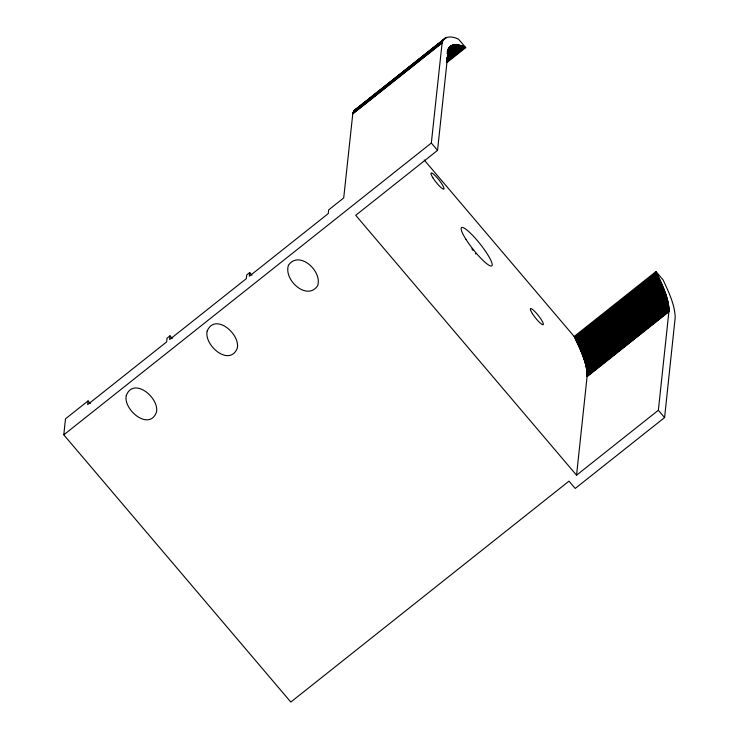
<?xml version="1.0" encoding="UTF-8"?>
<svg xmlns="http://www.w3.org/2000/svg" width="739" height="739" viewBox="0 0 739 739"><rect width="100%" height="100%" fill="white"/><g stroke="black" fill="none" stroke-linecap="round" stroke-linejoin="round"><path stroke-width="1.11" d="M446.846 62.612L465.727 47.619C460.129 43.989 448.37 42.363 448.074 51.841L437.543 150.359L355.736 215.308L576.549 475.195L587.08 376.678C587.32 362.332 579.995 349.187 574.175 336.504L424.204 159.993M576.549 475.195L658.366 410.247L668.887 311.729C669.128 297.383 661.802 284.238 655.983 271.555L574.175 336.504M90.297 403.559L88.052 400.917L65.494 418.828L63.785 434.837L290.815 702.05L569.002 481.135L575.219 488.451L664.583 417.572L675.215 317.345C674.698 304.099 668.564 291.877 663.169 280.026L655.983 271.555M88.052 400.917L87.655 404.612L166.608 341.926L167.005 338.24L170.016 335.848L172.252 338.49M170.016 335.848L169.619 339.543L246.318 278.649L246.715 274.954L249.717 272.571L251.962 275.204M249.717 272.571L249.32 276.266L328.273 213.58L328.67 209.885L343.709 197.95L352.771 113.898L354.351 110.342L357.186 108.337M63.785 434.837L431.327 143.043L442.098 42.982C443.372 35.056 453.284 36.35 458.54 39.195L465.727 47.619M354.535 110.111L445.691 37.772M354.175 110.573L446.227 37.523M353.833 111.081L446.513 37.412M353.685 111.358L444.102 39.472M353.538 111.635L442.864 40.719M353.399 111.931L442.735 41.005M353.279 112.226L442.606 41.31M353.159 112.54L442.485 41.624M353.048 112.864L442.375 41.947M352.946 113.206L442.273 42.28M352.854 113.547L442.181 42.631M352.771 113.898L442.098 42.982M448.527 47.869L451.464 45.578M449.007 47.592L451.954 45.328M448.619 48.072L452.49 45.116M449.164 47.878L452.767 45.024M447.945 49.153L453.34 44.876M448.25 49.097L453.644 44.811M448.555 49.051L453.949 44.765M447.973 49.725L454.263 44.728M448.296 49.698L454.596 44.7M448.628 49.679L454.928 44.682M447.178 51.102L455.261 44.673M447.52 51.102L455.612 44.682M447.88 51.111L455.972 44.691M447.344 51.85L456.332 44.719M447.714 51.887L456.702 44.746M447.197 52.645L457.081 44.793M447.585 52.7L457.469 44.848M447.077 53.485L457.866 44.913M447.483 53.559L458.272 44.996M447.889 53.642L458.679 45.079M447.409 54.455L459.095 45.171M447.834 54.566L459.519 45.282M447.372 55.397L459.954 45.402M447.806 55.517L460.397 45.532M447.363 56.376L460.84 45.67M447.816 56.524L461.302 45.818M446.476 58.113L461.764 45.975M446.947 58.279L462.235 46.151M446.532 59.175L462.706 46.326M447.012 59.36L463.196 46.52M446.605 60.275L463.686 46.714M447.104 60.487L464.184 46.926M446.707 61.42L464.692 47.148M446.328 62.372L465.2 47.379M574.628 337.4L656.435 272.451M575.071 338.296L656.879 273.347M575.505 339.183L657.313 274.234M575.93 340.06L657.738 275.111M576.355 340.938L658.163 275.989M576.762 341.797L658.578 276.848M577.168 342.656L658.976 277.707M577.565 343.506L659.373 278.557M577.953 344.356L659.77 279.407M578.341 345.187L660.149 280.238M578.711 346.018L660.518 281.069M579.08 346.84L660.888 281.892M579.441 347.653L661.248 282.704M579.792 348.457L661.599 283.508M580.133 349.261L661.941 284.312M580.466 350.046L662.273 285.097M580.799 350.831L662.606 285.882M581.113 351.607L662.92 286.658M581.427 352.374L663.234 287.425M581.732 353.131L663.539 288.182M582.027 353.879L663.834 288.931M582.314 354.628L664.121 289.679M582.591 355.357L664.398 290.409M582.859 356.087L664.666 291.138M583.126 356.798L664.934 291.85M583.376 357.51L665.183 292.561M583.625 358.212L665.433 293.263M583.865 358.905L665.673 293.956M584.096 359.588L665.904 294.639M584.318 360.262L666.125 295.314M584.531 360.928L666.338 295.979M584.734 361.583L666.541 296.635M584.937 362.23L666.744 297.281M585.122 362.877L666.929 297.928M585.306 363.505L667.114 298.556M585.482 364.124L667.289 299.175M585.639 364.743L667.446 299.794M585.796 365.343L667.603 300.394M585.944 365.944L667.751 300.995M586.082 366.526L667.899 301.577M586.221 367.107L668.028 302.159M586.341 367.671L668.148 302.722M586.452 368.234L668.259 303.286M586.563 368.779L668.37 303.831M586.655 369.324L668.472 304.376M586.748 369.851L668.555 304.902M586.831 370.378L668.638 305.429M586.905 370.886L668.712 305.937M586.969 371.394L668.777 306.445M587.025 371.883L668.832 306.934M587.071 372.364L668.878 307.415M587.108 372.844L668.915 307.895M587.145 373.306L668.952 308.357M587.163 373.758L668.971 308.81M587.172 374.202L668.989 309.253M587.182 374.636L668.989 309.687M587.182 375.07L668.989 310.121M587.172 375.486L668.98 310.537M587.145 375.892L668.952 310.943M587.117 376.28L668.924 311.331M587.08 376.678L668.887 311.729M357.482 108.236L358.092 108.079M431.327 143.043L437.543 150.359M658.366 410.247L664.583 417.572M471.842 248.978A24.405 4.416 51.6 0 1 472.11 249.311M472.637 249.976A24.405 4.416 51.6 0 1 472.905 250.309M475.473 253.671A24.405 4.416 51.6 0 1 475.713 254.013M126.258 395.651C123.145 409.886 149.287 431.502 156.483 412.122C159.587 397.887 133.445 376.28 126.258 395.651M207.188 330.98C203.659 345.178 229.21 367.107 237.219 348.448C240.748 334.25 215.197 312.329 207.188 330.98M288.432 265.356C283.397 280.016 307.248 301.346 317.631 285.725C322.666 271.065 298.824 249.736 288.432 265.356M532.403 313.622A10.254 1.857 51.6 0 0 543.23 324.67A10.254 1.857 51.6 0 0 534.934 311.636A10.254 1.857 51.6 0 0 532.403 313.622M466.078 239.519A24.405 4.416 51.6 0 0 491.841 265.846A24.405 4.416 51.6 0 0 472.101 234.808A24.405 4.416 51.6 0 0 466.078 239.519M432.999 177.933A10.254 1.857 51.6 0 0 443.843 189.055A10.254 1.857 51.6 0 0 435.613 176.058A10.254 1.857 51.6 0 0 432.999 177.933"/></g></svg>
